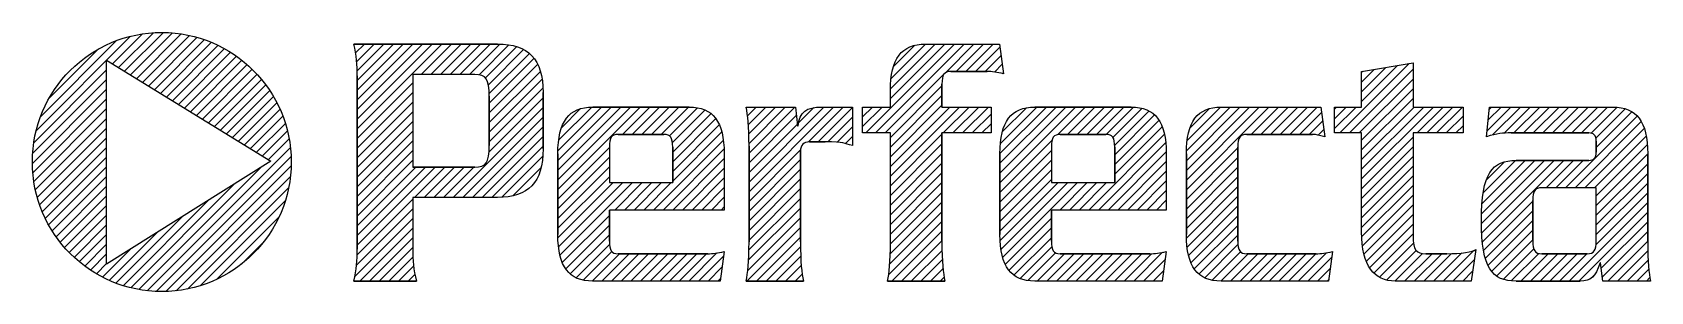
# Model space of a CAD drawing. Extents: x 63 to 439, y 642 to 702.
import ezdxf

# ---------------------------------------------------------------- set-up
doc = ezdxf.new("R2010")
doc.units = 0
doc.layers.get('0').update_dxf_attribs({"linetype": 'CONTINUOUS'})
doc.layers.add('Layer_1', color=7, linetype='CONTINUOUS')

msp = doc.modelspace()

# ---------------------------------------------------------------- hatches: boundary and pattern name
at = {"linetype": 'ByBlock'}
h = msp.add_hatch(dxfattribs=at)
h.set_pattern_fill('ANSI31', color=256, scale=0.5, style=0)
edge = h.paths.add_edge_path()
edge.add_spline(control_points=[(93.054288, 641.754564), (109.643288, 641.754564), (123.093288, 655.204564), (123.093288, 671.793564)], knot_values=[0, 0, 0, 0, 1, 1, 1, 1], degree=3, periodic=0)
edge.add_spline(control_points=[(123.093288, 671.793564), (123.093288, 688.382564), (109.643288, 701.832564), (93.054288, 701.832564)], knot_values=[0, 0, 0, 0, 1, 1, 1, 1], degree=3, periodic=0)
edge.add_spline(control_points=[(93.054288, 701.832564), (76.465288, 701.832564), (63.016288, 688.382564), (63.016288, 671.793564)], knot_values=[0, 0, 0, 0, 1, 1, 1, 1], degree=3, periodic=0)
edge.add_spline(control_points=[(63.016288, 671.793564), (63.016288, 655.204564), (76.465288, 641.754564), (93.054288, 641.754564)], knot_values=[0, 0, 0, 0, 1, 1, 1, 1], degree=3, periodic=0)
edge = h.paths.add_edge_path()
edge.add_spline(control_points=[(170.969592, 663.585564), (178.112592, 663.585564), (181.545592, 667.019564), (181.545592, 674.832564)], knot_values=[0, 0, 0, 0, 1, 1, 1, 1], degree=3, periodic=0)
edge.add_line((181.545592, 674.832564), (181.545592, 687.881564))
edge.add_spline(control_points=[(181.545592, 687.881564), (181.545592, 695.693564), (178.112592, 699.127564), (170.969592, 699.127564)], knot_values=[0, 0, 0, 0, 1, 1, 1, 1], degree=3, periodic=0)
edge.add_line((170.969592, 699.127564), (137.590592, 699.127564))
edge.add_spline(control_points=[(137.590592, 699.127564), (138.277592, 696.552564), (138.414592, 694.234564), (138.414592, 691.744564)], knot_values=[0, 0, 0, 0, 1, 1, 1, 1], degree=3, periodic=0)
edge.add_line((138.414592, 691.744564), (138.414592, 651.566564))
edge.add_spline(control_points=[(138.414592, 651.566564), (138.414592, 649.077564), (138.277592, 646.759564), (137.590592, 644.183564)], knot_values=[0, 0, 0, 0, 1, 1, 1, 1], degree=3, periodic=0)
edge.add_line((137.590592, 644.183564), (152.150592, 644.183564))
edge.add_spline(control_points=[(152.150592, 644.183564), (151.464592, 646.759564), (151.326592, 649.077564), (151.326592, 651.566564)], knot_values=[0, 0, 0, 0, 1, 1, 1, 1], degree=3, periodic=0)
edge.add_line((151.326592, 651.566564), (151.326592, 663.585564))
edge.add_line((151.326592, 663.585564), (170.969592, 663.585564))
edge = h.paths.add_edge_path()
edge.add_line((223.577688, 660.66666), (223.577688, 673.71566))
edge.add_spline(control_points=[(223.577688, 673.71566), (223.577688, 681.18466), (220.968688, 684.53366), (215.473688, 684.53366)], knot_values=[0, 0, 0, 0, 1, 1, 1, 1], degree=3, periodic=0)
edge.add_line((215.473688, 684.53366), (193.083688, 684.53366))
edge.add_spline(control_points=[(193.083688, 684.53366), (187.589688, 684.53366), (184.979688, 681.18466), (184.979688, 673.71566)], knot_values=[0, 0, 0, 0, 1, 1, 1, 1], degree=3, periodic=0)
edge.add_line((184.979688, 673.71566), (184.979688, 655.00066))
edge.add_spline(control_points=[(184.979688, 655.00066), (184.979688, 647.53166), (187.589688, 644.18366), (193.083688, 644.18366)], knot_values=[0, 0, 0, 0, 1, 1, 1, 1], degree=3, periodic=0)
edge.add_line((193.083688, 644.18366), (222.616688, 644.18366))
edge.add_line((222.616688, 644.18366), (223.577688, 651.05166))
edge.add_spline(control_points=[(223.577688, 651.05166), (222.135688, 650.70866), (220.830688, 650.53666), (219.800688, 650.53666)], knot_values=[0, 0, 0, 0, 1, 1, 1, 1], degree=3, periodic=0)
edge.add_line((219.800688, 650.53666), (198.990688, 650.53666))
edge.add_spline(control_points=[(198.990688, 650.53666), (197.410688, 650.53666), (196.929688, 651.30966), (196.929688, 653.45566)], knot_values=[0, 0, 0, 0, 1, 1, 1, 1], degree=3, periodic=0)
edge.add_line((196.929688, 653.45566), (196.929688, 660.66666))
edge.add_line((196.929688, 660.66666), (223.577688, 660.66666))
edge = h.paths.add_edge_path()
edge.add_line((241.296488, 653.28366), (241.296488, 674.31666))
edge.add_spline(control_points=[(241.296488, 674.31666), (241.296488, 675.69066), (242.052488, 676.46266), (243.356488, 676.46266)], knot_values=[0, 0, 0, 0, 1, 1, 1, 1], degree=3, periodic=0)
edge.add_line((243.356488, 676.46266), (246.995488, 676.46266))
edge.add_spline(control_points=[(246.995488, 676.46266), (251.596488, 676.46266), (251.249488, 676.11966), (253.378488, 675.60466)], knot_values=[0, 0, 0, 0, 1, 1, 1, 1], degree=3, periodic=0)
edge.add_line((253.378488, 675.60466), (253.378488, 684.53366))
edge.add_line((253.378488, 684.53366), (246.310488, 684.53366))
edge.add_spline(control_points=[(246.310488, 684.53366), (242.601488, 684.53366), (241.089488, 683.41666), (240.747488, 680.15466)], knot_values=[0, 0, 0, 0, 1, 1, 1, 1], degree=3, periodic=0)
edge.add_line((240.747488, 680.15466), (240.609488, 680.15466))
edge.add_line((240.609488, 680.15466), (240.128488, 684.53366))
edge.add_line((240.128488, 684.53366), (228.659488, 684.53366))
edge.add_spline(control_points=[(228.659488, 684.53366), (229.071488, 682.64466), (229.345488, 680.24066), (229.345488, 675.43266)], knot_values=[0, 0, 0, 0, 1, 1, 1, 1], degree=3, periodic=0)
edge.add_line((229.345488, 675.43266), (229.345488, 653.28366))
edge.add_spline(control_points=[(229.345488, 653.28366), (229.345488, 648.47566), (229.071488, 646.07266), (228.659488, 644.18366)], knot_values=[0, 0, 0, 0, 1, 1, 1, 1], degree=3, periodic=0)
edge.add_line((228.659488, 644.18366), (241.983488, 644.18366))
edge.add_spline(control_points=[(241.983488, 644.18366), (241.571488, 646.07266), (241.296488, 648.47566), (241.296488, 653.28366)], knot_values=[0, 0, 0, 0, 1, 1, 1, 1], degree=3, periodic=0)
edge = h.paths.add_edge_path()
edge.add_line((285.521088, 678.523364), (285.521088, 684.533364))
edge.add_line((285.521088, 684.533364), (274.120088, 684.533364))
edge.add_line((274.120088, 684.533364), (274.120088, 689.856364))
edge.add_spline(control_points=[(274.120088, 689.856364), (274.120088, 692.002364), (274.601088, 692.774364), (276.180088, 692.774364)], knot_values=[0, 0, 0, 0, 1, 1, 1, 1], degree=3, periodic=0)
edge.add_line((276.180088, 692.774364), (284.628088, 692.774364))
edge.add_spline(control_points=[(284.628088, 692.774364), (285.658088, 692.774364), (286.963088, 692.603364), (288.405088, 692.259364)], knot_values=[0, 0, 0, 0, 1, 1, 1, 1], degree=3, periodic=0)
edge.add_line((288.405088, 692.259364), (287.444088, 699.127364))
edge.add_line((287.444088, 699.127364), (270.274088, 699.127364))
edge.add_spline(control_points=[(270.274088, 699.127364), (264.779088, 699.127364), (262.170088, 695.779364), (262.170088, 688.310364)], knot_values=[0, 0, 0, 0, 1, 1, 1, 1], degree=3, periodic=0)
edge.add_line((262.170088, 688.310364), (262.170088, 684.533364))
edge.add_line((262.170088, 684.533364), (255.714088, 684.533364))
edge.add_line((255.714088, 684.533364), (255.714088, 678.523364))
edge.add_line((255.714088, 678.523364), (262.170088, 678.523364))
edge.add_line((262.170088, 678.523364), (262.170088, 653.284364))
edge.add_spline(control_points=[(262.170088, 653.284364), (262.170088, 648.476364), (261.895088, 646.072364), (261.482088, 644.183364)], knot_values=[0, 0, 0, 0, 1, 1, 1, 1], degree=3, periodic=0)
edge.add_line((261.482088, 644.183364), (274.806088, 644.183364))
edge.add_spline(control_points=[(274.806088, 644.183364), (274.394088, 646.072364), (274.120088, 648.476364), (274.120088, 653.284364)], knot_values=[0, 0, 0, 0, 1, 1, 1, 1], degree=3, periodic=0)
edge.add_line((274.120088, 653.284364), (274.120088, 678.523364))
edge.add_line((274.120088, 678.523364), (285.521088, 678.523364))
edge = h.paths.add_edge_path()
edge.add_line((326.179888, 660.66666), (326.179888, 673.71566))
edge.add_spline(control_points=[(326.179888, 673.71566), (326.179888, 681.18466), (323.569888, 684.53366), (318.074888, 684.53366)], knot_values=[0, 0, 0, 0, 1, 1, 1, 1], degree=3, periodic=0)
edge.add_line((318.074888, 684.53366), (295.685888, 684.53366))
edge.add_spline(control_points=[(295.685888, 684.53366), (290.189888, 684.53366), (287.580888, 681.18466), (287.580888, 673.71566)], knot_values=[0, 0, 0, 0, 1, 1, 1, 1], degree=3, periodic=0)
edge.add_line((287.580888, 673.71566), (287.580888, 655.00066))
edge.add_spline(control_points=[(287.580888, 655.00066), (287.580888, 647.53166), (290.189888, 644.18366), (295.685888, 644.18366)], knot_values=[0, 0, 0, 0, 1, 1, 1, 1], degree=3, periodic=0)
edge.add_line((295.685888, 644.18366), (325.216888, 644.18366))
edge.add_line((325.216888, 644.18366), (326.179888, 651.05166))
edge.add_spline(control_points=[(326.179888, 651.05166), (324.736888, 650.70866), (323.431888, 650.53666), (322.401888, 650.53666)], knot_values=[0, 0, 0, 0, 1, 1, 1, 1], degree=3, periodic=0)
edge.add_line((322.401888, 650.53666), (301.591888, 650.53666))
edge.add_spline(control_points=[(301.591888, 650.53666), (300.012888, 650.53666), (299.530888, 651.30966), (299.530888, 653.45566)], knot_values=[0, 0, 0, 0, 1, 1, 1, 1], degree=3, periodic=0)
edge.add_line((299.530888, 653.45566), (299.530888, 660.66666))
edge.add_line((299.530888, 660.66666), (326.179888, 660.66666))
edge = h.paths.add_edge_path()
edge.add_line((342.798792, 653.455164), (342.798792, 675.261164))
edge.add_spline(control_points=[(342.798792, 675.261164), (342.798792, 677.407164), (343.280792, 678.180164), (344.858792, 678.180164)], knot_values=[0, 0, 0, 0, 1, 1, 1, 1], degree=3, periodic=0)
edge.add_line((344.858792, 678.180164), (360.104792, 678.180164))
edge.add_spline(control_points=[(360.104792, 678.180164), (361.134792, 678.180164), (361.543792, 678.008164), (362.987792, 677.665164)], knot_values=[0, 0, 0, 0, 1, 1, 1, 1], degree=3, periodic=0)
edge.add_line((362.987792, 677.665164), (362.024792, 684.533164))
edge.add_line((362.024792, 684.533164), (338.952792, 684.533164))
edge.add_spline(control_points=[(338.952792, 684.533164), (333.457792, 684.533164), (330.847792, 681.185164), (330.847792, 673.716164)], knot_values=[0, 0, 0, 0, 1, 1, 1, 1], degree=3, periodic=0)
edge.add_line((330.847792, 673.716164), (330.847792, 655.000164))
edge.add_spline(control_points=[(330.847792, 655.000164), (330.847792, 647.532164), (333.457792, 644.184164), (338.952792, 644.184164)], knot_values=[0, 0, 0, 0, 1, 1, 1, 1], degree=3, periodic=0)
edge.add_line((338.952792, 644.184164), (363.814792, 644.184164))
edge.add_line((363.814792, 644.184164), (364.777792, 651.051164))
edge.add_spline(control_points=[(364.777792, 651.051164), (363.333792, 650.708164), (362.029792, 650.537164), (360.999792, 650.537164)], knot_values=[0, 0, 0, 0, 1, 1, 1, 1], degree=3, periodic=0)
edge.add_line((360.999792, 650.537164), (344.858792, 650.537164))
edge.add_spline(control_points=[(344.858792, 650.537164), (343.280792, 650.537164), (342.798792, 651.309164), (342.798792, 653.455164)], knot_values=[0, 0, 0, 0, 1, 1, 1, 1], degree=3, periodic=0)
edge = h.paths.add_edge_path()
edge.add_line((383.457888, 654.65786), (383.457888, 678.52386))
edge.add_line((383.457888, 678.52386), (395.064888, 678.52386))
edge.add_line((395.064888, 678.52386), (395.064888, 684.53386))
edge.add_line((395.064888, 684.53386), (383.457888, 684.53386))
edge.add_line((383.457888, 684.53386), (383.457888, 694.74886))
edge.add_line((383.457888, 694.74886), (371.506888, 692.77486))
edge.add_line((371.506888, 692.77486), (371.506888, 684.53386))
edge.add_line((371.506888, 684.53386), (365.257888, 684.53386))
edge.add_line((365.257888, 684.53386), (365.257888, 678.52386))
edge.add_line((365.257888, 678.52386), (371.506888, 678.52386))
edge.add_line((371.506888, 678.52386), (371.506888, 655.60186))
edge.add_spline(control_points=[(371.506888, 655.60186), (371.506888, 647.70386), (374.528888, 644.18386), (379.336888, 644.18386)], knot_values=[0, 0, 0, 0, 1, 1, 1, 1], degree=3, periodic=0)
edge.add_line((379.336888, 644.18386), (396.919888, 644.18386))
edge.add_line((396.919888, 644.18386), (398.017888, 651.48086))
edge.add_spline(control_points=[(398.017888, 651.48086), (397.330888, 650.96586), (394.652888, 650.53686), (391.286888, 650.53686)], knot_values=[0, 0, 0, 0, 1, 1, 1, 1], degree=3, periodic=0)
edge.add_line((391.286888, 650.53686), (386.410888, 650.53686))
edge.add_spline(control_points=[(386.410888, 650.53686), (384.281888, 650.53686), (383.457888, 651.30886), (383.457888, 654.65786)], knot_values=[0, 0, 0, 0, 1, 1, 1, 1], degree=3, periodic=0)
edge = h.paths.add_edge_path()
edge.add_line((437.919888, 653.28406), (437.919888, 673.71606))
edge.add_spline(control_points=[(437.919888, 673.71606), (437.919888, 681.18506), (435.309888, 684.53306), (429.815888, 684.53306)], knot_values=[0, 0, 0, 0, 1, 1, 1, 1], degree=3, periodic=0)
edge.add_line((429.815888, 684.53306), (401.244888, 684.53306))
edge.add_line((401.244888, 684.53306), (400.488888, 677.66506))
edge.add_spline(control_points=[(400.488888, 677.66506), (403.029888, 678.43806), (404.266888, 678.52406), (406.257888, 678.52406)], knot_values=[0, 0, 0, 0, 1, 1, 1, 1], degree=3, periodic=0)
edge.add_line((406.257888, 678.52406), (424.252888, 678.52406))
edge.add_spline(control_points=[(424.252888, 678.52406), (425.351888, 678.52406), (425.968888, 678.00906), (425.968888, 676.63506)], knot_values=[0, 0, 0, 0, 1, 1, 1, 1], degree=3, periodic=0)
edge.add_line((425.968888, 676.63506), (425.968888, 674.05906))
edge.add_spline(control_points=[(425.968888, 674.05906), (425.968888, 672.68606), (425.351888, 672.17106), (424.252888, 672.17106)], knot_values=[0, 0, 0, 0, 1, 1, 1, 1], degree=3, periodic=0)
edge.add_line((424.252888, 672.17106), (407.425888, 672.17106))
edge.add_spline(control_points=[(407.425888, 672.17106), (401.793888, 672.17106), (399.320888, 669.25206), (399.320888, 658.17706)], knot_values=[0, 0, 0, 0, 1, 1, 1, 1], degree=3, periodic=0)
edge.add_spline(control_points=[(399.320888, 658.17706), (399.320888, 647.10206), (401.793888, 644.18406), (407.425888, 644.18406)], knot_values=[0, 0, 0, 0, 1, 1, 1, 1], degree=3, periodic=0)
edge.add_line((407.425888, 644.18406), (422.260888, 644.18406))
edge.add_spline(control_points=[(422.260888, 644.18406), (424.664888, 644.18406), (425.832888, 645.12806), (426.862888, 648.39006)], knot_values=[0, 0, 0, 0, 1, 1, 1, 1], degree=3, periodic=0)
edge.add_line((426.862888, 648.39006), (426.998888, 648.39006))
edge.add_line((426.998888, 648.39006), (427.548888, 644.18406))
edge.add_line((427.548888, 644.18406), (438.606888, 644.18406))
edge.add_spline(control_points=[(438.606888, 644.18406), (438.194888, 646.07206), (437.919888, 648.47606), (437.919888, 653.28406)], knot_values=[0, 0, 0, 0, 1, 1, 1, 1], degree=3, periodic=0)
h.paths.add_polyline_path([(80.231088, 695.36726), (118.359088, 672.01126), (80.249088, 648.13726)], flags=16)
edge = h.paths.add_edge_path(flags=16)
edge.add_line((151.326592, 692.087564), (165.680592, 692.087564))
edge.add_spline(control_points=[(165.680592, 692.087564), (168.359592, 692.087564), (169.046592, 691.057564), (169.046592, 687.022564)], knot_values=[0, 0, 0, 0, 1, 1, 1, 1], degree=3, periodic=0)
edge.add_line((169.046592, 687.022564), (169.046592, 675.604564))
edge.add_spline(control_points=[(169.046592, 675.604564), (169.046592, 671.569564), (168.359592, 670.625564), (165.680592, 670.625564)], knot_values=[0, 0, 0, 0, 1, 1, 1, 1], degree=3, periodic=0)
edge.add_line((165.680592, 670.625564), (151.326592, 670.625564))
edge.add_line((151.326592, 670.625564), (151.326592, 692.087564))
edge = h.paths.add_edge_path(flags=16)
edge.add_line((196.929688, 667.01966), (196.929688, 675.26166))
edge.add_spline(control_points=[(196.929688, 675.26166), (196.929688, 677.40766), (197.410688, 678.18066), (198.990688, 678.18066)], knot_values=[0, 0, 0, 0, 1, 1, 1, 1], degree=3, periodic=0)
edge.add_line((198.990688, 678.18066), (209.566688, 678.18066))
edge.add_spline(control_points=[(209.566688, 678.18066), (211.146688, 678.18066), (211.627688, 677.40766), (211.627688, 675.26166)], knot_values=[0, 0, 0, 0, 1, 1, 1, 1], degree=3, periodic=0)
edge.add_line((211.627688, 675.26166), (211.627688, 667.01966))
edge.add_line((211.627688, 667.01966), (196.929688, 667.01966))
edge = h.paths.add_edge_path(flags=16)
edge.add_line((299.530888, 667.01966), (299.530888, 675.26166))
edge.add_spline(control_points=[(299.530888, 675.26166), (299.530888, 677.40766), (300.012888, 678.18066), (301.591888, 678.18066)], knot_values=[0, 0, 0, 0, 1, 1, 1, 1], degree=3, periodic=0)
edge.add_line((301.591888, 678.18066), (312.168888, 678.18066))
edge.add_spline(control_points=[(312.168888, 678.18066), (313.747888, 678.18066), (314.228888, 677.40766), (314.228888, 675.26166)], knot_values=[0, 0, 0, 0, 1, 1, 1, 1], degree=3, periodic=0)
edge.add_line((314.228888, 675.26166), (314.228888, 667.01966))
edge.add_line((314.228888, 667.01966), (299.530888, 667.01966))
edge = h.paths.add_edge_path(flags=16)
edge.add_spline(control_points=[(411.272888, 662.89906), (411.272888, 665.04506), (411.752888, 665.81806), (413.331888, 665.81806)], knot_values=[0, 0, 0, 0, 1, 1, 1, 1], degree=3, periodic=0)
edge.add_line((413.331888, 665.81806), (425.968888, 665.81806))
edge.add_line((425.968888, 665.81806), (425.968888, 653.45606))
edge.add_spline(control_points=[(425.968888, 653.45606), (425.968888, 651.30906), (425.488888, 650.53706), (423.908888, 650.53706)], knot_values=[0, 0, 0, 0, 1, 1, 1, 1], degree=3, periodic=0)
edge.add_line((423.908888, 650.53706), (413.331888, 650.53706))
edge.add_spline(control_points=[(413.331888, 650.53706), (411.752888, 650.53706), (411.272888, 651.30906), (411.272888, 653.45606)], knot_values=[0, 0, 0, 0, 1, 1, 1, 1], degree=3, periodic=0)
edge.add_line((411.272888, 653.45606), (411.272888, 662.89906))

# ---------------------------------------------------------------- linework, layer by layer
at = {"layer": 'Layer_1', "color": 7}
for p, q in [((270.274088, 699.127364), (287.444088, 699.127364)), ((287.444088, 699.127364), (288.405088, 692.259364)), ((165.680592, 692.087564), (151.326592, 692.087564)), ((151.326592, 692.087564), (151.326592, 670.625564)), ((371.506888, 692.77486), (383.457888, 694.74886)), ((371.506888, 684.53386), (371.506888, 692.77486)), ((383.457888, 694.74886), (383.457888, 684.53386)), ((262.170088, 684.533364), (262.170088, 688.310364)), ((274.120088, 689.856364), (274.120088, 684.533364)), ((274.120088, 684.533364), (274.120088, 689.856364)), ((228.659488, 684.53366), (240.128488, 684.53366)), ((240.128488, 684.53366), (240.609488, 680.15466)), ((246.310488, 684.53366), (253.378488, 684.53366)), ((253.378488, 684.53366), (253.378488, 675.60466)), ((255.714088, 678.523364), (255.714088, 684.533364)), ((255.714088, 684.533364), (255.714088, 684.533364)), ((255.714088, 684.533364), (262.170088, 684.533364)), ((274.120088, 684.533364), (285.521088, 684.533364)), ((285.521088, 684.533364), (285.521088, 678.523364)), ((338.952792, 684.533164), (362.024792, 684.533164)), ((362.024792, 684.533164), (362.987792, 677.665164)), ((365.257888, 678.52386), (365.257888, 684.53386)), ((365.257888, 684.53386), (371.506888, 684.53386)), ((383.457888, 684.53386), (395.064888, 684.53386)), ((395.064888, 684.53386), (395.064888, 678.52386)), ((400.488888, 677.66506), (401.244888, 684.53306)), ((401.244888, 684.53306), (429.815888, 684.53306)), ((240.609488, 680.15466), (240.747488, 680.15466)), ((262.170088, 678.523364), (255.714088, 678.523364)), ((262.170088, 653.284364), (262.170088, 678.523364)), ((285.521088, 678.523364), (274.120088, 678.523364)), ((274.120088, 678.523364), (274.120088, 653.284364)), ((274.120088, 653.284364), (274.120088, 678.523364)), ((371.506888, 678.52386), (365.257888, 678.52386)), ((371.506888, 655.60186), (371.506888, 678.52386)), ((395.064888, 678.52386), (383.457888, 678.52386)), ((383.457888, 678.52386), (383.457888, 654.65786)), ((395.064888, 678.52386), (395.064888, 678.52386)), ((196.929688, 675.26166), (196.929688, 667.01966)), ((223.577688, 673.71566), (223.577688, 660.66666)), ((253.378488, 675.60466), (253.378488, 675.60466)), ((299.530888, 675.26166), (299.530888, 667.01966)), ((326.179888, 673.71566), (326.179888, 660.66666)), ((151.326592, 670.625564), (151.326592, 670.625564)), ((196.929688, 667.01966), (211.627688, 667.01966)), ((211.627688, 667.01966), (211.627688, 667.01966)), ((299.530888, 667.01966), (314.228888, 667.01966)), ((314.228888, 667.01966), (314.228888, 667.01966)), ((425.968888, 665.81806), (413.331888, 665.81806)), ((413.331888, 665.81806), (413.331888, 665.81806)), ((425.968888, 653.45606), (425.968888, 665.81806)), ((170.969592, 663.585564), (151.326592, 663.585564)), ((151.326592, 663.585564), (151.326592, 651.566564)), ((223.577688, 660.66666), (196.929688, 660.66666)), ((196.929688, 660.66666), (196.929688, 660.66666)), ((326.179888, 660.66666), (299.530888, 660.66666)), ((299.530888, 660.66666), (299.530888, 660.66666)), ((151.326592, 651.566564), (151.326592, 651.566564)), ((223.577688, 651.05166), (222.616688, 644.18366)), ((326.179888, 651.05166), (325.216888, 644.18366)), ((364.777792, 651.051164), (363.814792, 644.184164)), ((398.017888, 651.48086), (396.919888, 644.18386)), ((426.998888, 648.39006), (426.862888, 648.39006)), ((427.548888, 644.18406), (426.998888, 648.39006)), ((222.616688, 644.18366), (193.083688, 644.18366)), ((325.216888, 644.18366), (295.685888, 644.18366)), ((363.814792, 644.184164), (338.952792, 644.184164)), ((396.919888, 644.18386), (379.336888, 644.18386)), ((438.606888, 644.18406), (427.548888, 644.18406))]:
    msp.add_line(p, q, dxfattribs=at)
for points in [[(137.590592, 699.127564), (170.969592, 699.127564)], [(80.231088, 695.36726), (118.359088, 672.01126), (80.249088, 648.13726), (80.231088, 695.36726), (80.231088, 695.36726)], [(138.414592, 651.566564), (138.414592, 691.744564)], [(284.628088, 692.774364), (276.180088, 692.774364)], [(181.545592, 687.881564), (181.545592, 674.832564)], [(169.046592, 675.604564), (169.046592, 687.022564)], [(193.083688, 684.53366), (215.473688, 684.53366)], [(295.685888, 684.53366), (318.074888, 684.53366)], [(209.566688, 678.18066), (198.990688, 678.18066)], [(246.995488, 676.46266), (243.356488, 676.46266)], [(312.168888, 678.18066), (301.591888, 678.18066)], [(360.104792, 678.180164), (344.858792, 678.180164), (344.858792, 678.180164)], [(424.252888, 678.52406), (406.257888, 678.52406)], [(425.968888, 674.05906), (425.968888, 676.63506)], [(184.979688, 655.00066), (184.979688, 673.71566)], [(211.627688, 667.01966), (211.627688, 675.26166)], [(229.345488, 653.28366), (229.345488, 675.43266)], [(241.296488, 674.31666), (241.296488, 653.28366)], [(287.580888, 655.00066), (287.580888, 673.71566)], [(314.228888, 667.01966), (314.228888, 675.26166)], [(330.847792, 655.000164), (330.847792, 673.716164)], [(342.798792, 675.261164), (342.798792, 653.455164)], [(437.919888, 673.71606), (437.919888, 653.28406), (437.919888, 653.28406)], [(151.326592, 670.625564), (165.680592, 670.625564)], [(407.425888, 672.17106), (424.252888, 672.17106)], [(411.272888, 662.89906), (411.272888, 653.45606)], [(196.929688, 660.66666), (196.929688, 653.45566)], [(299.530888, 660.66666), (299.530888, 653.45566)], [(198.990688, 650.53666), (219.800688, 650.53666)], [(301.591888, 650.53666), (322.401888, 650.53666)], [(344.858792, 650.537164), (360.999792, 650.537164)], [(386.410888, 650.53686), (391.286888, 650.53686)], [(413.331888, 650.53706), (423.908888, 650.53706)], [(152.150592, 644.183564), (137.590592, 644.183564)], [(241.983488, 644.18366), (228.659488, 644.18366)], [(274.806088, 644.183364), (261.482088, 644.183364)], [(422.260888, 644.18406), (407.425888, 644.18406)]]:
    msp.add_lwpolyline(points, close=True, dxfattribs=at)
for points in [[(63.016288, 671.793564), (63.016288, 688.382564), (76.465288, 701.832564), (93.054288, 701.832564)], [(93.054288, 701.832564), (109.643288, 701.832564), (123.093288, 688.382564), (123.093288, 671.793564)], [(138.414592, 691.744564), (138.414592, 694.234564), (138.277592, 696.552564), (137.590592, 699.127564)], [(170.969592, 699.127564), (178.112592, 699.127564), (181.545592, 695.693564), (181.545592, 687.881564)], [(262.170088, 688.310364), (262.170088, 695.779364), (264.779088, 699.127364), (270.274088, 699.127364)], [(169.046592, 687.022564), (169.046592, 691.057564), (168.359592, 692.087564), (165.680592, 692.087564)], [(276.180088, 692.774364), (274.601088, 692.774364), (274.120088, 692.002364), (274.120088, 689.856364)], [(288.405088, 692.259364), (286.963088, 692.603364), (285.658088, 692.774364), (284.628088, 692.774364)], [(184.979688, 673.71566), (184.979688, 681.18466), (187.589688, 684.53366), (193.083688, 684.53366)], [(215.473688, 684.53366), (220.968688, 684.53366), (223.577688, 681.18466), (223.577688, 673.71566)], [(229.345488, 675.43266), (229.345488, 680.24066), (229.071488, 682.64466), (228.659488, 684.53366)], [(240.747488, 680.15466), (241.089488, 683.41666), (242.601488, 684.53366), (246.310488, 684.53366)], [(287.580888, 673.71566), (287.580888, 681.18466), (290.189888, 684.53366), (295.685888, 684.53366)], [(318.074888, 684.53366), (323.569888, 684.53366), (326.179888, 681.18466), (326.179888, 673.71566)], [(330.847792, 673.716164), (330.847792, 681.185164), (333.457792, 684.533164), (338.952792, 684.533164)], [(429.815888, 684.53306), (435.309888, 684.53306), (437.919888, 681.18506), (437.919888, 673.71606)], [(198.990688, 678.18066), (197.410688, 678.18066), (196.929688, 677.40766), (196.929688, 675.26166)], [(211.627688, 675.26166), (211.627688, 677.40766), (211.146688, 678.18066), (209.566688, 678.18066)], [(243.356488, 676.46266), (242.052488, 676.46266), (241.296488, 675.69066), (241.296488, 674.31666)], [(253.378488, 675.60466), (251.249488, 676.11966), (251.596488, 676.46266), (246.995488, 676.46266)], [(301.591888, 678.18066), (300.012888, 678.18066), (299.530888, 677.40766), (299.530888, 675.26166)], [(314.228888, 675.26166), (314.228888, 677.40766), (313.747888, 678.18066), (312.168888, 678.18066)], [(344.858792, 678.180164), (343.280792, 678.180164), (342.798792, 677.407164), (342.798792, 675.261164)], [(362.987792, 677.665164), (361.543792, 678.008164), (361.134792, 678.180164), (360.104792, 678.180164)], [(406.257888, 678.52406), (404.266888, 678.52406), (403.029888, 678.43806), (400.488888, 677.66506)], [(425.968888, 676.63506), (425.968888, 678.00906), (425.351888, 678.52406), (424.252888, 678.52406)], [(165.680592, 670.625564), (168.359592, 670.625564), (169.046592, 671.569564), (169.046592, 675.604564)], [(181.545592, 674.832564), (181.545592, 667.019564), (178.112592, 663.585564), (170.969592, 663.585564)], [(424.252888, 672.17106), (425.351888, 672.17106), (425.968888, 672.68606), (425.968888, 674.05906)], [(93.054288, 641.754564), (76.465288, 641.754564), (63.016288, 655.204564), (63.016288, 671.793564)], [(123.093288, 671.793564), (123.093288, 655.204564), (109.643288, 641.754564), (93.054288, 641.754564)], [(399.320888, 658.17706), (399.320888, 669.25206), (401.793888, 672.17106), (407.425888, 672.17106)], [(413.331888, 665.81806), (411.752888, 665.81806), (411.272888, 665.04506), (411.272888, 662.89906)], [(407.425888, 644.18406), (401.793888, 644.18406), (399.320888, 647.10206), (399.320888, 658.17706)], [(193.083688, 644.18366), (187.589688, 644.18366), (184.979688, 647.53166), (184.979688, 655.00066)], [(295.685888, 644.18366), (290.189888, 644.18366), (287.580888, 647.53166), (287.580888, 655.00066)], [(338.952792, 644.184164), (333.457792, 644.184164), (330.847792, 647.532164), (330.847792, 655.000164)], [(379.336888, 644.18386), (374.528888, 644.18386), (371.506888, 647.70386), (371.506888, 655.60186)], [(383.457888, 654.65786), (383.457888, 651.30886), (384.281888, 650.53686), (386.410888, 650.53686)], [(137.590592, 644.183564), (138.277592, 646.759564), (138.414592, 649.077564), (138.414592, 651.566564)], [(151.326592, 651.566564), (151.326592, 649.077564), (151.464592, 646.759564), (152.150592, 644.183564)], [(196.929688, 653.45566), (196.929688, 651.30966), (197.410688, 650.53666), (198.990688, 650.53666)], [(219.800688, 650.53666), (220.830688, 650.53666), (222.135688, 650.70866), (223.577688, 651.05166)], [(228.659488, 644.18366), (229.071488, 646.07266), (229.345488, 648.47566), (229.345488, 653.28366)], [(241.296488, 653.28366), (241.296488, 648.47566), (241.571488, 646.07266), (241.983488, 644.18366)], [(261.482088, 644.183364), (261.895088, 646.072364), (262.170088, 648.476364), (262.170088, 653.284364)], [(274.120088, 653.284364), (274.120088, 648.476364), (274.394088, 646.072364), (274.806088, 644.183364)], [(299.530888, 653.45566), (299.530888, 651.30966), (300.012888, 650.53666), (301.591888, 650.53666)], [(322.401888, 650.53666), (323.431888, 650.53666), (324.736888, 650.70866), (326.179888, 651.05166)], [(342.798792, 653.455164), (342.798792, 651.309164), (343.280792, 650.537164), (344.858792, 650.537164)], [(360.999792, 650.537164), (362.029792, 650.537164), (363.333792, 650.708164), (364.777792, 651.051164)], [(391.286888, 650.53686), (394.652888, 650.53686), (397.330888, 650.96586), (398.017888, 651.48086)], [(411.272888, 653.45606), (411.272888, 651.30906), (411.752888, 650.53706), (413.331888, 650.53706)], [(423.908888, 650.53706), (425.488888, 650.53706), (425.968888, 651.30906), (425.968888, 653.45606)], [(437.919888, 653.28406), (437.919888, 648.47606), (438.194888, 646.07206), (438.606888, 644.18406)], [(426.862888, 648.39006), (425.832888, 645.12806), (424.664888, 644.18406), (422.260888, 644.18406)]]:
    msp.add_open_spline(points, degree=3, dxfattribs=at)

doc.saveas('drawing.dxf')
